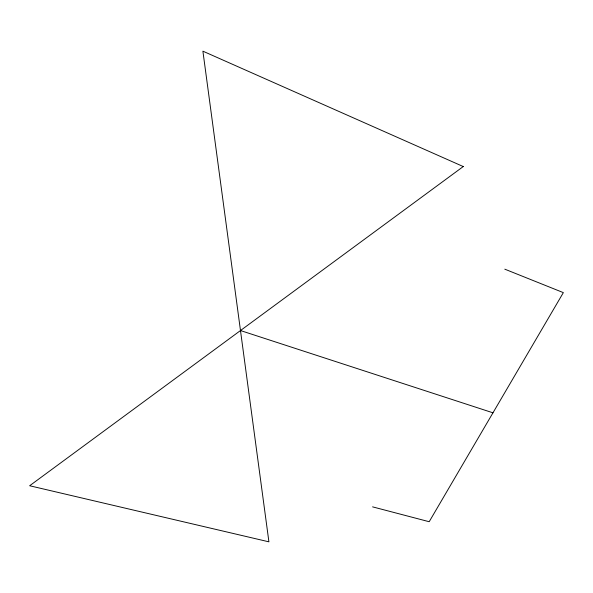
<?xml version="1.0" encoding="UTF-8"?>
<svg xmlns="http://www.w3.org/2000/svg" width="593" height="593" viewBox="0 0 593 593"><rect width="100%" height="100%" fill="white"/><g stroke="black" fill="none" stroke-linecap="round" stroke-linejoin="round"><path stroke-width="0.89" d="M372.582 506.859L429.191 521.721L563.35 292.623L504.799 269.17M240.484 330.546L492.968 412.81M463.259 166.551L29.65 485.749L268.911 541.832L202.895 51.168L463.259 166.551"/></g></svg>
